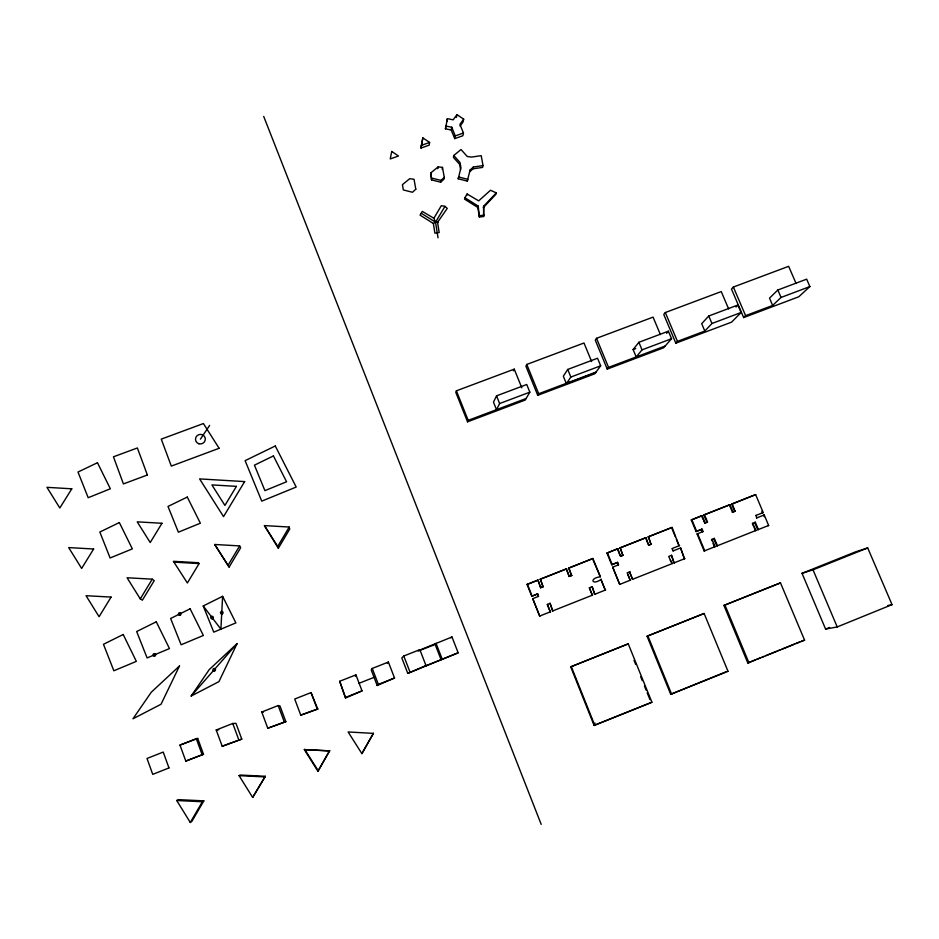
<?xml version="1.0" encoding="UTF-8"?>
<svg xmlns="http://www.w3.org/2000/svg" width="939" height="939" viewBox="0 0 939 939"><rect width="100%" height="100%" fill="white"/><g stroke="black" fill="none" stroke-linecap="round" stroke-linejoin="round"><path stroke-width="1.41" d="M339.707 681.268L345.564 698.006L362.031 690.881L355.928 674.871L339.707 681.268L345.564 698.006M222.613 596.324L220.9 629.165L203.223 605.96L222.613 596.324L235.877 622.897L213.763 632.147L203.223 605.96M420.965 148.057L422.843 137.88L429.616 142.446L429.193 145.146L420.965 148.057L422.843 137.88M430.895 172.823L431.541 179.901L440.649 182.201L443.936 179.173L444.288 177.377L442.492 167.424L438.208 166.837L430.895 172.823L431.541 179.901M437.867 168.668L438.208 166.837M445.438 128.831L445.931 126.061L451.741 127.235L455.274 135.909L454.734 138.632L462.88 135.744L463.455 133.021L459.91 124.347L463.666 119.147L456.941 114.628L453.185 119.828L447.398 118.654L445.438 128.831L451.213 129.993L454.734 138.632M446.882 121.448L447.398 118.654M442.152 169.255L442.492 167.424M440.649 182.201L440.99 180.417L444.288 177.377M451.213 129.993L451.741 127.235M456.389 117.445L456.941 114.628M483.033 165.593L473.362 167.001L470.075 170.029L469.641 171.849L472.916 168.832L482.552 167.424L483.033 165.593L481.202 155.674L471.531 157.083L467.258 156.496L461.026 149.536L453.76 155.487L453.373 157.353L459.594 164.302L460.556 169.548M463.666 119.147L463.08 121.941L460.098 126.084M458.232 178.786L458.631 176.99L467.751 179.302L467.317 181.098L458.232 178.786L460.955 167.717L459.993 162.447L453.76 155.487M464.911 197.742L464.57 199.15L477.845 207.484L479.371 217.05L483.644 216.475L483.644 206.24L496.308 192.882L490.498 190.265L478.69 200.864L467.129 194.009L464.911 197.742L478.221 206.099L479.371 217.05M472.916 168.832L473.362 167.001M466.777 195.418L467.129 194.009M467.317 181.098L470.075 170.029M477.845 207.484L478.221 206.099M329.601 750.883L304.318 749.615L317.945 771.248L329.601 750.883L304.318 749.615M483.644 216.475L483.644 206.24M496.308 192.882L495.886 194.291L483.256 207.625M521.814 387.819L514.243 369.144L456.389 390.812L455.814 392.408L467.552 421.822L525.23 400.049L529.842 392.15L526.732 384.497L496.531 395.859L493.468 402.138L496.496 409.674L499.63 403.547L529.842 392.15M317.945 771.248L329.683 750.554M355.388 676.244L355.928 674.871M595.068 723.089L594.105 725.424L651.912 702.243L628.261 643.896L627.452 644.107L570.701 666.854L594.105 725.424L651.912 702.243M467.552 421.822L468.185 420.355L456.389 390.812M237.074 643.614L218.951 681.62L191.18 696.022L209.244 669.601L237.074 643.614L191.18 696.022M513.398 370.835L514.243 369.144M591.629 361.538L583.988 343.005L526.791 364.438L525.887 366.151L537.73 395.319L594.751 373.792L600.667 365.811L597.533 358.228L567.731 369.45L563.318 376.187L566.37 383.652L595.631 372.619M433.877 218.259L441.318 205.688L444.992 206.345L447.257 208.399L437.551 222.297L439.17 232.543L434.874 233.13L433.384 223.505L420.073 215.137L422.315 211.392L433.877 218.259L435.532 222.179L438.032 237.802M361.879 753.63L373.382 733.382L361.879 753.63L348.123 731.962L373.382 733.382M252.661 797.434L265.338 776.283L240.138 775.039L239.069 775.637L252.661 797.434L265.338 776.283M190.277 822.458L202.378 801.753L203.845 800.861L178.469 799.641L176.72 800.509L190.277 822.458L191.885 821.343L203.845 800.861M278.343 548.259L277.709 546.428L289.224 527.037L264.434 525.594L278.343 548.259L289.74 529.068L289.224 527.037M227.954 565.419L239.633 545.911L214.702 544.479L229.128 567.062L240.677 547.742L239.633 545.911M444.992 206.345L435.532 222.179L433.384 223.505M199.091 563.576L187.389 583.002L173.398 561.311L198.329 562.719L199.091 563.576L174.29 562.168M140.275 598.894L152.247 579.163L154.219 580.666L142.376 600.185L140.275 598.894L127.058 577.755L152.247 579.163M537.73 395.319L538.704 393.746L595.995 372.126M372.267 668.427L371.234 669.988L377.161 685.482L394.521 678.017L388.394 662.065L372.267 668.427L378.382 684.402L377.161 685.482M200.406 439.17L209.632 425.39M660.387 334.589L653.075 317.124L596.523 338.31L595.279 340.141L607.24 369.086L663.615 347.794L671.549 338.721L668.38 331.197L638.884 342.301L633.121 349.531L636.208 356.949L642.03 349.86L671.549 338.721M566.37 383.652L570.842 377.055L600.667 365.811M607.24 369.086L608.542 367.384L665.176 346.01M728.629 308.908L721.246 291.583L665.328 312.534L663.767 314.471L675.834 343.181L731.575 322.147L741.117 312.499L737.925 305.022L708.757 315.997L701.703 323.685L704.813 331.056L677.453 341.373L675.834 343.181M666.584 333.31L668.38 331.197M387.373 663.239L388.394 662.065M796.096 283.519L788.654 266.324L733.371 287.041L731.493 289.095L743.665 317.582L798.784 296.771L809.876 286.571L806.66 279.165L777.832 290.01L769.511 298.144L772.644 305.445L745.601 315.657L743.665 317.582M704.813 331.056L711.938 323.497L741.117 312.499M736.023 306.994L737.925 305.022M419.839 649.659L403.793 655.997L401.81 657.922L407.772 673.369L458.162 652.816L451.976 636.982L419.005 650.375L419.839 649.659L426.001 665.551L425.097 666.103L458.162 652.816M772.644 305.445L781.037 297.452L809.876 286.571M433.067 645.586L434.029 644.835L418.184 651.091M450.814 637.827L451.976 636.982M537.378 594.047L538.352 596.476L537.683 593.859L531.779 596.253L527.072 584.445L537.988 580.067L540.653 587.697L537.988 580.067M540.653 587.697L543.047 586.758L540.383 579.128L566.557 568.846L569.187 576.464L566.71 570.313M407.772 673.369L426.001 665.551M566.557 568.846L540.078 579.34M569.187 576.464L571.581 575.525L568.6 568.142L592.932 558.494L600.35 576.781L593.084 560.043M543.047 586.758L540.383 579.128M531.779 596.253L537.683 593.859M592.932 558.494L568.6 568.142M532.753 598.683L539.69 616.066L532.753 598.683L538.657 596.288M617.252 562.602L618.238 565.008L617.674 562.355L611.723 564.773L606.97 553.071L617.862 548.705L620.433 556.311L622.803 555.383L620.233 547.777L646.067 537.636L648.603 545.23L650.962 544.303L648.415 536.709L672.101 527.413L679.073 545.794L676.397 539.338M571.581 575.525L568.952 567.907M606.97 553.071L617.862 548.705M622.803 555.383L620.233 547.777M619.799 548.036L646.067 537.636M650.962 544.303L648.415 536.709M647.957 536.979L672.101 527.413M611.723 564.773L617.674 562.355M701.539 529.408L702.525 531.791L703.076 531.509L702.079 529.127L696.081 531.556L691.28 519.971L702.149 515.605L705.177 522.894L704.626 523.187L706.961 522.272L707.513 521.978L704.485 514.689L729.955 504.689L733.007 511.955L732.408 512.26L731.904 511.051M691.28 519.971L702.149 515.605M706.961 522.272L703.933 515.006L704.485 514.689M612.709 567.179L619.717 584.41L612.709 567.179L618.66 564.773M547.331 604.423L550.313 611.864L547.331 604.423L550.054 603.296L552.707 610.913L550.054 603.296M703.933 515.006L729.955 504.689M732.408 512.26L734.732 511.356L731.692 504.102L755.637 494.607L763.207 512.553L762.562 512.87L761.881 511.239M755.637 494.607L731.692 504.102M600.937 579.422L605.268 590.126L601.476 580.76M589.363 587.826L592.356 595.232L589.363 587.826L592.133 586.675L594.739 594.293L592.133 586.675M696.081 531.556L702.079 529.127M734.932 511.25L732.279 503.774M697.078 533.939L697.618 533.657L704.708 550.747L704.156 550.993L697.078 533.939L703.076 531.509M632.569 579.316L629.564 571.945L632.569 579.316L672.207 563.6L668.674 556.498L671.526 555.325L674.049 562.907L671.526 555.325M672.887 551.017L680.575 547.93L684.449 558.799L680.575 547.93M755.695 515.558L763.207 512.553M711.962 540.817L712.02 539.326L715.072 546.651L714.497 546.909L712.983 543.247M716.833 545.982L717.408 545.723L714.356 538.411L713.793 538.681L716.833 545.982L756.048 530.429L752.573 523.34M756.693 517.929L756.118 515.347M767.996 525.746L768.642 525.453L764.205 514.936L763.571 515.241L764.193 516.732M629.999 571.722L627.193 572.884L630.198 580.255L627.698 574.105M757.75 529.796L758.372 529.514L755.308 522.237L754.686 522.53L757.75 529.796L768.642 525.453M672.207 563.6L670.188 560.172M756.048 530.429L755.426 530.711L754.404 528.293M825.604 629.095L837.212 626.935L892.05 604.646L867.695 547.918L855.488 551.886L802.023 573.318L825.604 629.095L829.63 627.463M670.704 694.297L728.007 671.315L704.121 613.484L647.065 636.243L670.704 694.297L725.589 671.995M747.808 662.969L804.594 640.187L780.485 582.873L723.922 605.432L747.808 662.969L754.991 660.047M756.787 659.319L760.379 657.852M762.175 657.124L763.97 656.396M765.766 655.668L776.518 651.302M778.302 650.574L780.098 649.847M781.882 649.119L794.382 644.037M796.166 643.309L799.735 641.853M801.519 641.137L804.594 640.187M570.701 666.854L628.261 643.896M647.065 636.243L704.121 613.484M723.922 605.432L780.485 582.873M802.023 573.318L813.01 569.832L867.695 547.918M711.457 539.596L714.356 538.411M755.308 522.237L752.374 523.446L753.9 527.072M358.663 683.439L374.743 677.078M539.69 616.066L550.641 611.7M552.707 610.913L592.744 595.044M594.739 594.293L605.678 589.927M619.717 584.41L630.644 580.044M674.049 562.907L684.965 558.552M704.156 550.993L715.072 546.651M222.203 746.259L241.781 739.099L235.971 723.37L232.766 723.464L216.216 729.99L222.203 746.259L241.781 739.099M267.768 728.206L285.843 721.657L279.998 705.999L278.179 705.553L261.758 712.032L267.768 728.206L285.843 721.657M300.762 715.142L317.746 709.015L300.762 715.142L294.717 699.027L311.044 692.583L317.746 709.015M345.798 697.313L362.031 690.881M378.382 684.402L394.521 678.017M185.805 761.083L203.505 754.263L197.718 738.465L196.274 738.653L179.983 745.085L185.805 761.083L203.505 754.263M540.958 587.497L543.352 586.546M569.539 576.253L571.933 575.314M620.867 556.064L623.226 555.137M649.072 544.96L651.431 544.033M705.177 522.894L707.513 521.978M733.007 511.955L735.331 511.039M600.35 576.781C588.847 578.142 592.098 586.112 601.336 579.199M679.59 545.536L671.901 548.622L673.392 550.77M197.718 738.465L179.983 745.085M756.494 518.035L764.205 514.936M527.072 584.445L537.683 580.279M633.121 349.531L635.75 348.533M468.185 420.355L526.133 398.488M421.353 145.369L429.616 142.446M455.274 135.909L463.455 133.021M887.778 605.538L892.05 604.646M484.043 215.113L479.759 215.7M726.927 671.455L728.007 671.315M216.216 729.99L218.728 729.791M176.72 800.509L202.378 801.753M239.069 775.637L264.54 776.893M438.161 222.332L435.532 222.179L421.294 213.282M261.758 712.032L263.319 712.196M431.846 178.093L440.99 180.417M214.702 544.479L229.128 567.062M264.434 525.594L277.709 546.428M304.682 749.299L318.157 770.696M777.832 290.01L781.037 297.452M733.371 287.041L745.601 315.657M708.757 315.997L711.938 323.497M813.01 569.832L837.212 626.935M665.328 312.534L677.453 341.373M729.368 505.006L730.389 507.424M730.894 508.633L731.399 509.842M638.884 342.301L642.03 349.86M701.597 515.922L703.111 519.549M703.616 520.769L704.121 521.978M691.808 519.666L696.621 531.274M724.99 605.115L748.946 662.805M596.523 338.31L608.542 367.384M671.596 527.695L675.329 536.744M645.598 537.906L648.11 544.01M567.731 369.45L570.842 377.055M617.439 548.963L619.94 555.09M647.922 636.008L671.643 694.226M607.38 552.825L612.146 564.539M526.791 364.438L538.704 393.746M634.036 660.34L635.68 664.401M640.621 676.585L642.264 680.634M644.459 686.057L646.102 690.118M647.194 692.818L649.941 699.59M496.531 395.859L499.63 403.547M571.346 666.702L594.833 725.448M527.366 584.234L532.084 596.065M263.706 116.424L541.204 824.372M436.013 643.285L442.175 659.143M435.015 644.06L441.119 659.765M403.793 655.997L409.932 671.913M311.044 692.583L317.112 708.675M278.179 705.553L284.212 721.704M232.766 723.464L238.752 739.697M196.274 738.653L202.12 754.616M391.751 151.461L390.237 158.937L398.5 156.015L391.751 151.461M179.49 665.974L161.027 704.262L132.974 718.781L151.32 692.16L179.49 665.974M236.417 486.367L224.926 505.417L211.897 484.9L236.417 486.367M244.645 481.59L223.541 516.614L199.596 478.902L244.645 481.59M161.966 523.281L150.217 542.542L137.211 521.838L161.966 523.281M111.072 597.087L99.088 616.723L86.036 595.702L111.072 597.087M93.63 548.998L81.646 568.435L68.676 547.578L93.63 548.998M71.798 488.808L59.814 507.999L46.95 487.329L71.798 488.808M415.801 189.22L412.491 192.26L403.359 189.948L402.42 184.666L409.744 178.68L414.04 179.279L415.801 189.22M190.136 608.801L170.628 618.484L181.121 644.776L203.352 635.468L190.136 608.801M123.197 634.506L103.466 644.295L113.865 670.775L136.343 661.373L123.197 634.506M156.273 621.806L136.66 631.536L147.106 657.922L169.466 648.567L156.273 621.806M187.284 497.071L167.999 506.45L178.375 532.19L200.359 523.199L187.284 497.071M273.425 455.931L254.434 465.169L264.915 490.628L286.583 481.777L273.425 455.931M275.28 445.99L245.114 460.65L261.746 501.144L296.196 487.048L275.28 445.99M119.347 522.553L99.839 532.037L110.109 557.977L132.34 548.881L119.347 522.553M97.456 462.716L78.007 472.047L88.184 497.717L110.344 488.785L97.456 462.716M168.973 767.938L152.74 774.37L147.012 758.477L163.222 752.069L168.973 767.938M147.376 475.005L123.42 483.914L113.455 456.8L137.376 447.962L147.376 475.005M219.127 448.29L171.309 466.096L161.273 439.123L203.399 423.548L219.127 448.29M198.88 443.76A4.93 4.801 -16 0 0 205.218 438.114A4.93 4.801 -16 0 0 197.12 435.637A4.93 4.801 -16 0 0 198.88 443.76M221.944 613.965A1.279 1.256 -39.6 0 0 222.766 611.911A1.279 1.256 -39.6 0 0 220.583 612.275A1.279 1.256 -39.6 0 0 221.944 613.965M212.237 618.813A1.291 1.256 -40 0 0 213.059 616.747A1.291 1.256 -40 0 0 210.876 617.111A1.291 1.256 -40 0 0 212.237 618.813M154.501 656.173A1.303 1.268 -42.6 0 0 155.334 654.084A1.303 1.268 -42.6 0 0 153.127 654.46A1.303 1.268 -42.6 0 0 154.501 656.173M179.819 615.233A1.291 1.256 -38.5 0 0 180.793 613.237A1.291 1.256 -38.5 0 0 178.586 613.437A1.291 1.256 -38.5 0 0 179.819 615.233M214.573 670.951A1.303 1.268 -47.3 0 0 215.09 668.768A1.303 1.268 -47.3 0 0 212.965 669.448A1.303 1.268 -47.3 0 0 214.573 670.951"/></g></svg>
